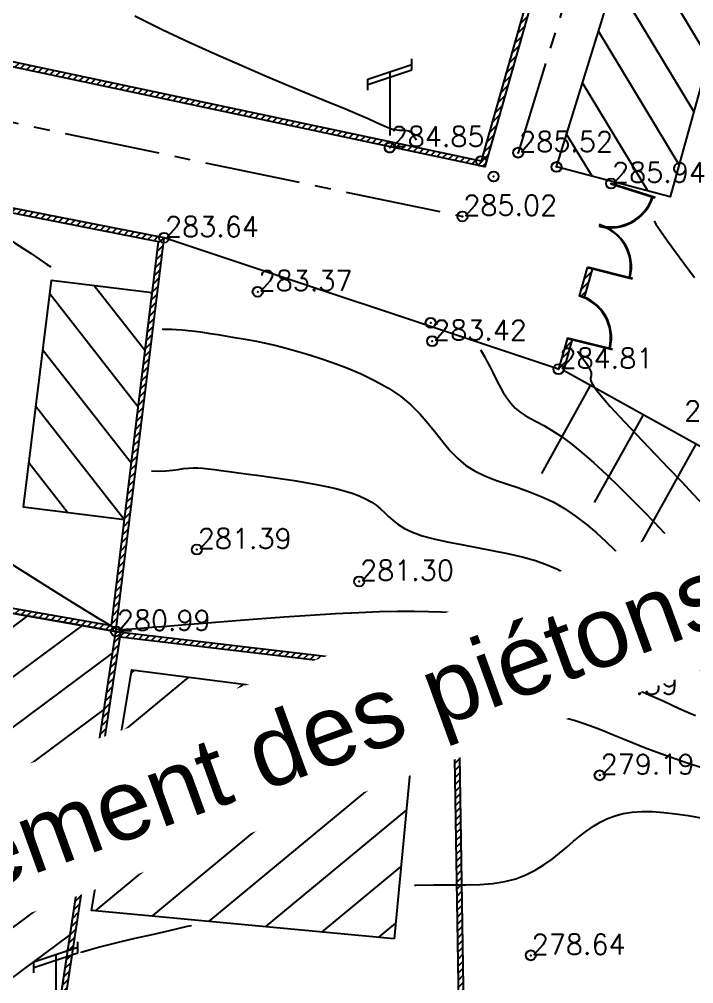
# Model space of a CAD drawing. Header units: millimetres. Extents: x 524954 to 526204, y 9523489 to 9524010.
# Drawn here: x 525845.08 to 525878.64, y 9523701.54 to 9523749.57 of the extents above; entities that cross this region are included whole.
import ezdxf
from ezdxf import colors
from ezdxf.entities.mleader import LeaderData, LeaderLine
from ezdxf.enums import TextEntityAlignment as Align
from ezdxf.math import Vec2, Vec3

# ---------------------------------------------------------------- set-up
doc = ezdxf.new("R2010")
doc.units = ezdxf.units.MM
doc.header["$PDMODE"] = 32
doc.header["$PDSIZE"] = 0.5
doc.linetypes.add('AXES2', pattern=[28.575, 19.05, -3.175, 3.175, -3.175])
doc.linetypes.add('CACHE2', pattern=[4.7625, 3.175, -1.5875])
for name, color, linetype in [('Axe_Piste', 3, 'AXES2'), ('Bati', 6, 'Continuous'), ('Bati_H', 1, 'Continuous'), ('Cloture', 7, 'Continuous'), ('CN_01_00', 3, 'Continuous'), ('CN_02_00', 4, 'Continuous'), ('CN_05_00', 6, 'Continuous'), ('CN_10_00', 1, 'Continuous'), ('ETQ PAIR', 7, 'Continuous'), ('Haut_Talus', 30, 'Continuous'), ('Murs', 1, 'Continuous'), ('Réseau_Electrique', 1, 'CACHE2'), ('Talus', 2, 'Continuous'), ('TopoAlt', 3, 'Continuous'), ('TOPOJIS', 7, 'Continuous'), ('Toponomie', 7, 'CACHE2')]:
    doc.layers.add(name, color=color, linetype=linetype)
doc.styles.add('Simplex 1.0', font='Simplex.shx', dxfattribs={"width": 0.99, "height": 1})
doc.styles.get("Standard").update_dxf_attribs({"font": 'arial.ttf'})
doc.linetypes.add('LIMITE1', pattern='A,6.35,-2.54,[133,ltypeshp.shx,S=2.54,R=0,X=-2.54,Y=0],-2.54,25.4', length=36.83)
pattern_1 = [(45, (0, 0), (-0.1767766952966, 0.1767766952966), [])]

# ---------------------------------------------------------------- blocks, each defined once
blk = doc.blocks.new('TCPOINT M')
at = {"color": 0}
blk.add_point((0, 0), dxfattribs=at)
at = {"layer": 'TopoAlt', "style": 'Simplex 1.0', "width": 0.99}
blk.add_attdef('ALT', (0.15, 0.15), '', height=1, dxfattribs=at)
blk = doc.blocks.new('e004')
at = {"color": 0}
blk.add_line((0, 3.777478), (0, 0.25), dxfattribs=at)
for points in [[(-1.096503, 3.137365), (-1.096503, 3.412949), (1.096503, 4.142007), (1.096503, 4.417591)], [(-1.096503, 2.861781), (-1.096503, 3.137365), (1.096503, 3.866423), (1.096503, 4.142007)]]:
    blk.add_lwpolyline(points, dxfattribs=at)
blk.add_circle((0, 0), 0.25, dxfattribs=at)

msp = doc.modelspace()

# ---------------------------------------------------------------- hatches: boundary and pattern name
at = {"layer": 'Bati_H'}
h = msp.add_hatch(dxfattribs=at)
h.set_pattern_fill('_U', color=256, scale=2, angle=-58.9291, style=0, pattern_type=0)
h.set_pattern_definition([(301.070916363, (0, 0), (1.7130583386, 1.0321972334), [])])
h.paths.add_polyline_path([(525923.191, 9523748.26), (525922.383, 9523745.003), (525881.585, 9523753.383), (525880.715, 9523752.455), (525877.469, 9523740.728), (525871.811, 9523742.213), (525875.508, 9523754.178), (525877.11, 9523758.739), (525878.976, 9523758.184), (525879.749, 9523762.513), (525924.55, 9523753.55), (525923.235, 9523748.249)])
h = msp.add_hatch(dxfattribs=at)
h.set_pattern_fill('_U', color=256, scale=2, angle=128.027, style=0, pattern_type=0)
h.set_pattern_definition([(128.02702112, (0, 0), (-1.5754406308, -1.2320660773), [])])
h.paths.add_polyline_path([(525850.317, 9523724.664), (525851.696, 9523735.944), (525846.657, 9523736.56), (525845.277, 9523725.281)])
h = msp.add_hatch(dxfattribs=at)
h.set_pattern_fill('_U', color=256, scale=2, angle=36.6052, style=0, pattern_type=0)
h.set_pattern_definition([(36.605189368, (0, 0), (-1.1925951699, 1.60552694176), [])])
h.paths.add_polyline_path([(525841.996, 9523700.192), (525846.931, 9523699.463), (525849.886, 9523719.086), (525840.467, 9523720.741), (525839.358, 9523713.221), (525843.822, 9523712.562)])
h = msp.add_hatch(dxfattribs=at)
h.set_pattern_fill('_U', color=256, scale=2, angle=219.6118, style=0, pattern_type=0)
h.set_pattern_definition([(219.61176844, (0, 0), (1.2751644764, -1.5407646018), [])])
h.paths.add_polyline_path([(525863.74, 9523703.772), (525848.667, 9523705.193), (525850.679, 9523717.172), (525864.77, 9523715.358), (525864.832, 9523715.352)])
at = {"layer": 'Murs'}
h = msp.add_hatch(dxfattribs=at)
h.set_pattern_fill('_U', color=256, scale=0.25, angle=45, style=0, pattern_type=0)
h.set_pattern_definition(pattern_1)
h.paths.add_polyline_path([(525874.373, 9523763.858), (525868.238, 9523742.215), (525828.739, 9523750.601), (525831.154, 9523766.338), (525831.401, 9523766.3), (525829.022, 9523750.796), (525868.061, 9523742.508), (525874.132, 9523763.926)])
h = msp.add_hatch(dxfattribs=at)
h.set_pattern_fill('_U', color=256, scale=0.25, angle=45, style=0, pattern_type=0)
h.set_pattern_definition(pattern_1)
h.paths.add_polyline_path([(525833.495, 9523742.374), (525829.981, 9523722.584), (525849.886, 9523719.086), (525852.284, 9523738.689), (525852.284, 9523738.689)])
h.paths.add_polyline_path([(525833.696, 9523742.079), (525830.271, 9523722.786), (525849.67, 9523719.377), (525852.007, 9523738.488)], flags=0)
h = msp.add_hatch(dxfattribs=at)
h.set_pattern_fill('_U', color=256, scale=0.25, angle=45, style=0, pattern_type=0)
h.set_pattern_definition(pattern_1)
h.paths.add_polyline_path([(525873.344, 9523737.199), (525872.942, 9523735.779), (525873.183, 9523735.711), (525873.584, 9523737.131)])
h = msp.add_hatch(dxfattribs=at)
h.set_pattern_fill('_U', color=256, scale=0.25, angle=45, style=0, pattern_type=0)
h.set_pattern_definition(pattern_1)
h.paths.add_polyline_path([(525872.357, 9523733.708), (525871.913, 9523732.139), (525872.154, 9523732.071), (525872.597, 9523733.64)])
h = msp.add_hatch(dxfattribs=at)
h.set_pattern_fill('_U', color=256, scale=0.25, angle=45, style=0, pattern_type=0)
h.set_pattern_definition(pattern_1)
h.paths.add_polyline_path([(525867.235, 9523697.199), (525846.894, 9523699.216), (525849.886, 9523719.086), (525866.913, 9523717.072)])
h.paths.add_polyline_path([(525866.98, 9523697.475), (525847.18, 9523699.439), (525850.097, 9523718.809), (525866.667, 9523716.85)], flags=0)

# ---------------------------------------------------------------- linework, layer by layer
at = {"layer": 'Axe_Piste', "ltscale": 0.25, "flags": 128}
for points in [[(525875.469, 9523761.025), (525869.905, 9523742.924)], [(525748.441, 9523757.841), (525768.094, 9523754.579), (525783.07, 9523752.733), (525789.498, 9523752.619), (525809.979, 9523750.73), (525834.488, 9523746.577), (525867.128, 9523739.752)]]:
    msp.add_lwpolyline(points, dxfattribs=at)
at = {"layer": 'Bati', "flags": 128}
for points in [[(525923.191, 9523748.26), (525922.383, 9523745.003), (525881.585, 9523753.383), (525880.715, 9523752.455), (525877.469, 9523740.728), (525871.811, 9523742.213), (525875.508, 9523754.178), (525875.508, 9523754.178), (525877.11, 9523758.739), (525878.976, 9523758.184), (525879.749, 9523762.513), (525924.55, 9523753.55), (525923.235, 9523748.249)], [(525850.317, 9523724.664), (525851.696, 9523735.944), (525846.657, 9523736.56), (525845.277, 9523725.281)], [(525841.996, 9523700.192), (525846.931, 9523699.463), (525849.886, 9523719.086), (525840.467, 9523720.741), (525839.358, 9523713.221), (525843.822, 9523712.562), (525843.822, 9523712.562)], [(525863.74, 9523703.772), (525848.667, 9523705.193), (525850.679, 9523717.172), (525864.77, 9523715.358), (525864.832, 9523715.352)]]:
    msp.add_lwpolyline(points, close=True, dxfattribs=at)
at = {"layer": 'Cloture', "flags": 128}
for points in [[(525874.373, 9523763.858), (525868.238, 9523742.215), (525828.739, 9523750.601), (525831.154, 9523766.338)], [(525874.132, 9523763.926), (525868.061, 9523742.508), (525829.022, 9523750.796), (525831.401, 9523766.3)], [(525874.523, 9523741.377), (525876.716, 9523740.681)], [(525874.534, 9523741.411), (525876.727, 9523740.716)], [(525873.344, 9523737.199), (525872.942, 9523735.779)], [(525873.584, 9523737.131), (525873.183, 9523735.711)], [(525873.344, 9523737.199), (525875.577, 9523736.644)], [(525873.352, 9523737.235), (525875.586, 9523736.68)], [(525872.357, 9523733.708), (525871.913, 9523732.139)], [(525872.597, 9523733.64), (525872.154, 9523732.071)], [(525872.347, 9523733.673), (525874.58, 9523733.118)], [(525872.356, 9523733.708), (525874.589, 9523733.153)]]:
    msp.add_lwpolyline(points, dxfattribs=at)
for points in [[(525833.495, 9523742.374), (525829.981, 9523722.584), (525849.886, 9523719.086), (525852.284, 9523738.689), (525852.284, 9523738.689)], [(525833.696, 9523742.079), (525830.271, 9523722.786), (525849.67, 9523719.377), (525852.007, 9523738.488)], [(525867.235, 9523697.199), (525846.894, 9523699.216), (525849.886, 9523719.086), (525866.913, 9523717.072)], [(525866.98, 9523697.475), (525847.18, 9523699.439), (525850.097, 9523718.809), (525866.667, 9523716.85)]]:
    msp.add_lwpolyline(points, close=True, dxfattribs=at)
at = {"layer": 'Cloture', "linetype": 'LIMITE1', "ltscale": 0.1, "flags": 128}
msp.add_lwpolyline([(525871.913, 9523732.139), (525852.284, 9523738.689)], dxfattribs=at)
at = {"layer": 'Cloture'}
for centre, radius, start, end in [((525874.523, 9523741.377), 2.188, 254.1059, 342.4034), ((525874.523, 9523741.377), 2.152, 254.1059, 342.4034), ((525873.352, 9523737.235), 2.152, 346.0431, 74.3406), ((525873.352, 9523737.235), 2.188, 346.0431, 74.3406), ((525872.356, 9523733.708), 2.152, 346.0431, 74.3406), ((525872.356, 9523733.708), 2.188, 346.0431, 74.3406)]:
    msp.add_arc(centre, radius, start, end, dxfattribs=at)
at = {"layer": 'CN_01_00', "flags": 128}
for points, elevation in [([(525842.02, 9523740.253), (525842.231, 9523740.123), (525843.121, 9523739.558), (525843.995, 9523738.994), (525844.845, 9523738.438), (525845.662, 9523737.897), (525846.44, 9523737.379), (525846.655, 9523737.235)], 283), ([(525852.191, 9523734.145), (525852.235, 9523734.141), (525852.443, 9523734.133), (525852.663, 9523734.128), (525852.905, 9523734.122), (525853.179, 9523734.106), (525853.489, 9523734.077), (525853.831, 9523734.035), (525854.195, 9523733.983), (525854.571, 9523733.925), (525854.951, 9523733.863), (525855.324, 9523733.799), (525855.683, 9523733.738), (525856.017, 9523733.681), (525856.321, 9523733.631), (525856.606, 9523733.584), (525856.888, 9523733.534), (525857.182, 9523733.477), (525857.503, 9523733.407), (525857.865, 9523733.321), (525858.285, 9523733.211), (525858.776, 9523733.075), (525859.349, 9523732.906), (525859.989, 9523732.705), (525860.673, 9523732.471), (525861.382, 9523732.204), (525862.095, 9523731.903), (525862.789, 9523731.568), (525863.445, 9523731.199), (525864.042, 9523730.796), (525864.564, 9523730.36), (525865.021, 9523729.902), (525865.429, 9523729.432), (525865.806, 9523728.965), (525866.165, 9523728.51), (525866.525, 9523728.082), (525866.9, 9523727.691), (525867.306, 9523727.349), (525867.757, 9523727.065), (525868.248, 9523726.828), (525868.772, 9523726.622), (525869.323, 9523726.432), (525869.892, 9523726.243), (525870.472, 9523726.041), (525871.056, 9523725.809), (525871.638, 9523725.533), (525872.208, 9523725.202), (525872.763, 9523724.826), (525873.295, 9523724.418), (525873.798, 9523723.994), (525874.266, 9523723.567), (525874.694, 9523723.152), (525875.075, 9523722.762), (525875.403, 9523722.411), (525875.675, 9523722.111), (525875.897, 9523721.857), (525876.079, 9523721.641), (525876.229, 9523721.455), (525876.357, 9523721.291), (525876.473, 9523721.14), (525876.585, 9523720.996), (525876.702, 9523720.85), (525876.833, 9523720.695), (525876.987, 9523720.53), (525877.171, 9523720.355), (525877.392, 9523720.17), (525877.658, 9523719.976), (525877.977, 9523719.772), (525878.357, 9523719.558), (525878.804, 9523719.334)], 283), ([(525844.487, 9523722.562), (525845.698, 9523721.802), (525846.787, 9523721.121), (525847.712, 9523720.544), (525848.444, 9523720.091), (525848.998, 9523719.751), (525849.398, 9523719.508), (525849.672, 9523719.346), (525849.845, 9523719.248), (525849.944, 9523719.199), (525849.993, 9523719.181), (525850.02, 9523719.179), (525850.049, 9523719.18), (525850.107, 9523719.182), (525850.217, 9523719.187), (525850.404, 9523719.199), (525850.693, 9523719.219), (525851.109, 9523719.25), (525851.676, 9523719.293), (525852.42, 9523719.352), (525853.353, 9523719.427), (525854.445, 9523719.515), (525855.654, 9523719.61), (525856.937, 9523719.708), (525858.252, 9523719.804), (525859.557, 9523719.893), (525860.811, 9523719.97), (525861.97, 9523720.03), (525863.002, 9523720.069), (525863.914, 9523720.089), (525864.721, 9523720.092), (525865.438, 9523720.081), (525866.082, 9523720.059), (525866.668, 9523720.027), (525867.211, 9523719.989), (525867.728, 9523719.947), (525868.231, 9523719.903), (525868.718, 9523719.857), (525869.183, 9523719.811), (525869.622, 9523719.764), (525870.03, 9523719.716), (525870.4, 9523719.668), (525870.729, 9523719.62), (525871.01, 9523719.571), (525871.241, 9523719.523), (525871.425, 9523719.476), (525871.569, 9523719.431), (525871.678, 9523719.387), (525871.758, 9523719.346), (525871.816, 9523719.308), (525871.856, 9523719.273), (525871.886, 9523719.242), (525871.91, 9523719.216), (525871.934, 9523719.189), (525871.963, 9523719.156), (525872.003, 9523719.112), (525872.057, 9523719.053), (525872.131, 9523718.973), (525872.23, 9523718.867), (525872.359, 9523718.729), (525872.522, 9523718.558), (525872.716, 9523718.358), (525872.936, 9523718.137), (525873.178, 9523717.903), (525873.438, 9523717.663), (525873.712, 9523717.425), (525873.995, 9523717.197), (525874.284, 9523716.986), (525874.574, 9523716.799), (525874.866, 9523716.631), (525875.163, 9523716.479), (525875.465, 9523716.338), (525875.775, 9523716.202), (525876.095, 9523716.067), (525876.425, 9523715.929), (525876.768, 9523715.781), (525877.125, 9523715.622), (525877.498, 9523715.45), (525877.889, 9523715.27), (525878.299, 9523715.082), (525878.729, 9523714.889)], 281), ([(525864.738, 9523706.441), (525864.804, 9523706.444), (525865.701, 9523706.462), (525866.53, 9523706.465), (525867.295, 9523706.468), (525867.999, 9523706.485), (525868.647, 9523706.532), (525869.242, 9523706.623), (525869.789, 9523706.768), (525870.293, 9523706.963), (525870.758, 9523707.198), (525871.188, 9523707.463), (525871.589, 9523707.748), (525871.965, 9523708.044), (525872.321, 9523708.342), (525872.662, 9523708.631), (525872.993, 9523708.904), (525873.32, 9523709.156), (525873.65, 9523709.385), (525873.989, 9523709.588), (525874.345, 9523709.762), (525874.724, 9523709.904), (525875.133, 9523710.012), (525875.578, 9523710.083), (525876.066, 9523710.115), (525876.591, 9523710.111), (525877.152, 9523710.073), (525877.741, 9523710.007), (525878.356, 9523709.914), (525878.991, 9523709.799)], 279), ([(525848.155, 9523703.101), (525848.162, 9523703.104), (525848.554, 9523703.234), (525849.014, 9523703.365), (525849.546, 9523703.5), (525850.155, 9523703.645), (525850.845, 9523703.803), (525851.621, 9523703.978), (525852.488, 9523704.176), (525853.449, 9523704.398), (525853.642, 9523704.444)], 279)]:
    msp.add_lwpolyline(points, dxfattribs=dict(at, elevation=elevation))
at = {"layer": 'CN_02_00', "flags": 128}
for points, elevation in [([(525876.664, 9523739.534), (525876.762, 9523739.37), (525876.983, 9523739.034), (525877.287, 9523738.6), (525877.682, 9523738.056), (525878.153, 9523737.42), (525878.674, 9523736.716)], 286), ([(525868.026, 9523733.103), (525868.105, 9523732.981), (525868.225, 9523732.778), (525868.353, 9523732.543), (525868.49, 9523732.273), (525868.638, 9523731.975), (525868.796, 9523731.66), (525868.966, 9523731.339), (525869.147, 9523731.022), (525869.34, 9523730.72), (525869.545, 9523730.444), (525869.763, 9523730.204), (525869.996, 9523730.007), (525870.247, 9523729.839), (525870.524, 9523729.682), (525870.833, 9523729.52), (525871.18, 9523729.334), (525871.571, 9523729.106), (525872.012, 9523728.819), (525872.51, 9523728.454), (525873.066, 9523728.001), (525873.667, 9523727.475), (525874.294, 9523726.898), (525874.927, 9523726.29), (525875.549, 9523725.675), (525876.142, 9523725.073), (525876.685, 9523724.506), (525877.161, 9523723.996), (525877.557, 9523723.559), (525877.878, 9523723.192), (525878.136, 9523722.884), (525878.342, 9523722.626), (525878.508, 9523722.41), (525878.644, 9523722.224)], 284), ([(525851.654, 9523727.088), (525851.994, 9523727.064), (525852.369, 9523727.073), (525852.699, 9523727.106), (525852.992, 9523727.15), (525853.256, 9523727.191), (525853.501, 9523727.217), (525853.736, 9523727.229), (525853.971, 9523727.226), (525854.218, 9523727.21), (525854.486, 9523727.183), (525854.786, 9523727.146), (525855.129, 9523727.1), (525855.525, 9523727.046), (525855.98, 9523726.985), (525856.486, 9523726.919), (525857.029, 9523726.847), (525857.598, 9523726.769), (525858.178, 9523726.686), (525858.757, 9523726.598), (525859.323, 9523726.505), (525859.862, 9523726.407), (525860.364, 9523726.306), (525860.827, 9523726.199), (525861.252, 9523726.085), (525861.64, 9523725.963), (525861.991, 9523725.832), (525862.307, 9523725.691), (525862.588, 9523725.537), (525862.835, 9523725.371), (525863.052, 9523725.192), (525863.253, 9523725.001), (525863.456, 9523724.804), (525863.679, 9523724.605), (525863.94, 9523724.406), (525864.255, 9523724.212), (525864.643, 9523724.026), (525865.121, 9523723.852), (525865.701, 9523723.694), (525866.364, 9523723.546), (525867.087, 9523723.404), (525867.847, 9523723.264), (525868.618, 9523723.119), (525869.378, 9523722.965), (525870.101, 9523722.798), (525870.765, 9523722.611), (525871.35, 9523722.402), (525871.858, 9523722.176), (525872.295, 9523721.939), (525872.668, 9523721.698), (525872.983, 9523721.46), (525873.246, 9523721.231), (525873.464, 9523721.017), (525873.644, 9523720.827), (525873.792, 9523720.664), (525873.916, 9523720.523), (525874.021, 9523720.398), (525874.116, 9523720.284), (525874.207, 9523720.172), (525874.302, 9523720.057), (525874.407, 9523719.931), (525874.531, 9523719.79), (525874.678, 9523719.626), (525874.856, 9523719.442), (525875.07, 9523719.24), (525875.324, 9523719.023), (525875.624, 9523718.794), (525875.976, 9523718.554), (525876.384, 9523718.307), (525876.854, 9523718.055), (525877.388, 9523717.801), (525877.969, 9523717.549), (525878.581, 9523717.302), (525879.203, 9523717.063)], 282)]:
    msp.add_lwpolyline(points, dxfattribs=dict(at, elevation=elevation))
at = {"layer": 'CN_05_00', "elevation": 285, "flags": 128}
for points in [[(525850.822, 9523749.735), (525852.182, 9523749.066), (525853.535, 9523748.427), (525854.863, 9523747.824), (525856.148, 9523747.259), (525857.371, 9523746.736), (525858.515, 9523746.258), (525859.559, 9523745.826), (525860.487, 9523745.446), (525861.28, 9523745.119), (525861.924, 9523744.847), (525862.434, 9523744.626), (525862.829, 9523744.451), (525863.128, 9523744.317), (525863.351, 9523744.217), (525863.516, 9523744.147), (525863.643, 9523744.1), (525863.752, 9523744.072), (525863.858, 9523744.058), (525863.964, 9523744.053), (525864.068, 9523744.052), (525864.169, 9523744.051), (525864.267, 9523744.047), (525864.359, 9523744.035), (525864.446, 9523744.01), (525864.525, 9523743.969), (525864.596, 9523743.909), (525864.66, 9523743.832), (525864.72, 9523743.743), (525864.777, 9523743.645), (525864.832, 9523743.546)], [(525872.852, 9523733.036), (525872.944, 9523732.918), (525873.062, 9523732.763), (525873.172, 9523732.612), (525873.271, 9523732.47), (525873.356, 9523732.341), (525873.423, 9523732.23), (525873.473, 9523732.135), (525873.508, 9523732.054), (525873.53, 9523731.984), (525873.54, 9523731.923), (525873.541, 9523731.869), (525873.534, 9523731.819), (525873.521, 9523731.77), (525873.505, 9523731.72), (525873.5, 9523731.656), (525873.519, 9523731.567), (525873.578, 9523731.439), (525873.689, 9523731.26), (525873.868, 9523731.018), (525874.128, 9523730.7), (525874.485, 9523730.292), (525874.946, 9523729.789), (525875.492, 9523729.208), (525876.098, 9523728.571), (525876.739, 9523727.901), (525877.39, 9523727.22), (525878.025, 9523726.553), (525878.62, 9523725.922), (525879.149, 9523725.349)]]:
    msp.add_lwpolyline(points, dxfattribs=at)
at = {"layer": 'CN_10_00', "elevation": 280, "flags": 128}
msp.add_lwpolyline([(525865.262, 9523714.393), (525865.441, 9523714.427), (525865.745, 9523714.478), (525866.008, 9523714.513), (525866.25, 9523714.535), (525866.475, 9523714.547), (525866.685, 9523714.554), (525866.883, 9523714.561), (525867.07, 9523714.572), (525867.249, 9523714.591), (525867.422, 9523714.623), (525867.589, 9523714.673), (525867.755, 9523714.742), (525867.925, 9523714.825), (525868.106, 9523714.917), (525868.305, 9523715.009), (525868.528, 9523715.095), (525868.782, 9523715.168), (525869.075, 9523715.221), (525869.412, 9523715.246), (525869.798, 9523715.24), (525870.227, 9523715.202), (525870.689, 9523715.137), (525871.175, 9523715.046), (525871.677, 9523714.934), (525872.185, 9523714.803), (525872.69, 9523714.656), (525873.183, 9523714.496), (525873.658, 9523714.326), (525874.126, 9523714.146), (525874.6, 9523713.955), (525875.093, 9523713.752), (525875.619, 9523713.537), (525876.19, 9523713.309), (525876.821, 9523713.068), (525877.524, 9523712.814), (525878.307, 9523712.545), (525879.152, 9523712.267)], dxfattribs=at)
at = {"layer": 'Haut_Talus', "flags": 128}
msp.add_lwpolyline([(525967.078, 9523715.393), (525957.192, 9523708.253), (525951.507, 9523706.558), (525940.086, 9523708.234), (525936.511, 9523709.489), (525930.217, 9523713.237), (525920.65, 9523712.519), (525913.717, 9523714.747), (525902.983, 9523716.877), (525892.035, 9523719.553), (525886.205, 9523722.816), (525884.458, 9523724.15), (525882.759, 9523726.185), (525872.154, 9523732.071)], dxfattribs=at)
at = {"layer": 'Talus'}
for p, q in [((525873.495, 9523731.327), (525871.069, 9523726.955)), ((525876.118, 9523729.871), (525873.692, 9523725.499)), ((525878.741, 9523728.415), (525871.462, 9523715.3))]:
    msp.add_line(p, q, dxfattribs=at)

# ---------------------------------------------------------------- block references
at = {"layer": 'Réseau_Electrique'}
for p in [(525863.512, 9523743.178), (525846.894, 9523699.216)]:
    msp.add_blockref('e004', p, dxfattribs=at)
at = {"layer": 'TOPOJIS'}
ref = msp.add_blockref('TCPOINT M', (525863.512, 9523743.178, 284.85), dxfattribs=at)
ref.add_attrib('ALT', '284.85', (525863.562, 9523743.228, 284.85), dxfattribs={"layer": 'TopoAlt', "height": 1, "style": 'Simplex 1.0', "width": 0.99})
ref = msp.add_blockref('TCPOINT M', (525869.905, 9523742.924, 285.52), dxfattribs=at)
ref.add_attrib('ALT', '285.52', (525869.955, 9523742.974, 285.52), dxfattribs={"layer": 'TopoAlt', "height": 1, "style": 'Simplex 1.0', "width": 0.99})
for p in [(525868.057, 9523742.507, 285.16), (525871.811, 9523742.213, 285.84), (525868.683, 9523741.736, 285.08), (525865.55, 9523734.457, 283.64), (525866.913, 9523717.072, 280.27)]:
    msp.add_blockref('TCPOINT M', p, dxfattribs=at)
ref = msp.add_blockref('TCPOINT M', (525874.527, 9523741.391, 285.94), dxfattribs=at)
ref.add_attrib('ALT', '285.94', (525874.577, 9523741.441, 285.94), dxfattribs={"layer": 'TopoAlt', "height": 1, "style": 'Simplex 1.0', "width": 0.99})
ref = msp.add_blockref('TCPOINT M', (525867.128, 9523739.752, 285.02), dxfattribs=at)
ref.add_attrib('ALT', '285.02', (525867.178, 9523739.802, 285.02), dxfattribs={"layer": 'TopoAlt', "height": 1, "style": 'Simplex 1.0', "width": 0.99})
ref = msp.add_blockref('TCPOINT M', (525852.284, 9523738.689, 283.64), dxfattribs=at)
ref.add_attrib('ALT', '283.64', (525852.334, 9523738.739, 283.64), dxfattribs={"layer": 'TopoAlt', "height": 1, "style": 'Simplex 1.0', "width": 0.99})
ref = msp.add_blockref('TCPOINT M', (525856.942, 9523735.999, 283.37), dxfattribs=at)
ref.add_attrib('ALT', '283.37', (525856.992, 9523736.049, 283.37), dxfattribs={"layer": 'TopoAlt', "height": 1, "style": 'Simplex 1.0', "width": 0.99})
ref = msp.add_blockref('TCPOINT M', (525865.622, 9523733.536, 283.42), dxfattribs=at)
ref.add_attrib('ALT', '283.42', (525865.672, 9523733.586, 283.42), dxfattribs={"layer": 'TopoAlt', "height": 1, "style": 'Simplex 1.0', "width": 0.99})
ref = msp.add_blockref('TCPOINT M', (525871.913, 9523732.139, 284.81), dxfattribs=at)
ref.add_attrib('ALT', '284.81', (525871.963, 9523732.189, 284.81), dxfattribs={"layer": 'TopoAlt', "height": 1, "style": 'Simplex 1.0', "width": 0.99})
ref = msp.add_blockref('TCPOINT M', (525883.832, 9523729.52, 286.18), dxfattribs=at)
ref.add_attrib('ALT', '286.18', dxfattribs={"layer": 'TopoAlt', "height": 1, "style": 'Simplex 1.0', "width": 0.99}).set_placement((525882.832, 9523729.57, 286.18), align=Align.RIGHT)
ref = msp.add_blockref('TCPOINT M', (525853.915, 9523723.157, 281.39), dxfattribs=at)
ref.add_attrib('ALT', '281.39', (525853.965, 9523723.207, 281.39), dxfattribs={"layer": 'TopoAlt', "height": 1, "style": 'Simplex 1.0', "width": 0.99})
ref = msp.add_blockref('TCPOINT M', (525861.991, 9523721.574, 281.3), dxfattribs=at)
ref.add_attrib('ALT', '281.30', (525862.041, 9523721.624, 281.3), dxfattribs={"layer": 'TopoAlt', "height": 1, "style": 'Simplex 1.0', "width": 0.99})
ref = msp.add_blockref('TCPOINT M', (525849.886, 9523719.086, 280.99), dxfattribs=at)
ref.add_attrib('ALT', '280.99', (525849.936, 9523719.136, 280.99), dxfattribs={"layer": 'TopoAlt', "height": 1, "style": 'Simplex 1.0', "width": 0.99})
ref = msp.add_blockref('TCPOINT M', (525871.552, 9523718.941, 280.81), dxfattribs=at)
ref.add_attrib('ALT', '280.81', (525871.602, 9523718.991, 280.81), dxfattribs={"layer": 'TopoAlt', "height": 1, "style": 'Simplex 1.0', "width": 0.99})
ref = msp.add_blockref('TCPOINT M', (525866.974, 9523716.976, 280.3), dxfattribs=at)
ref.add_attrib('ALT', '280.30', (525867.024, 9523717.026, 280.3), dxfattribs={"layer": 'TopoAlt', "height": 1, "style": 'Simplex 1.0', "width": 0.99})
ref = msp.add_blockref('TCPOINT M', (525873.14, 9523715.89, 280.39), dxfattribs=at)
ref.add_attrib('ALT', '280.39', (525873.19, 9523715.94, 280.39), dxfattribs={"layer": 'TopoAlt', "height": 1, "style": 'Simplex 1.0', "width": 0.99})
ref = msp.add_blockref('TCPOINT M', (525873.96, 9523711.918, 279.19), dxfattribs=at)
ref.add_attrib('ALT', '279.19', (525874.01, 9523711.968, 279.19), dxfattribs={"layer": 'TopoAlt', "height": 1, "style": 'Simplex 1.0', "width": 0.99})
ref = msp.add_blockref('TCPOINT M', (525870.529, 9523702.953, 278.64), dxfattribs=at)
ref.add_attrib('ALT', '278.64', (525870.579, 9523703.003, 278.64), dxfattribs={"layer": 'TopoAlt', "height": 1, "style": 'Simplex 1.0', "width": 0.99})

# ---------------------------------------------------------------- texts
at = {"layer": 'Toponomie', "insert": (525835.589, 9523711.787), "char_height": 1.5, "width": 42.68298, "attachment_point": 1}
msp.add_mtext('\\pxqc;R + 1 ', dxfattribs=at)

# ---------------------------------------------------------------- next in the draw order: leaders
at = {"layer": 'ETQ PAIR'}
ml = msp.add_multileader_mtext('Standard', dxfattribs=at)
ml.set_content('Cheminement des piétons', color=256)
ml.set_leader_properties()
ml.build(insert=Vec2(0, 0))
ml.multileader.update_dxf_attribs({"has_text_frame": 1, "dogleg_length": 2.5, "arrow_head_size": 3.5})
ctx = ml.context
ctx.base_point, ctx.char_height, ctx.arrow_head_size, ctx.landing_gap_size, ctx.plane_origin, ctx.plane_x_axis, ctx.plane_y_axis = Vec3(525826.318, 9523701.272), 3.5, 3.5, 0.8, Vec3(525997.151, 9523585.717), Vec3(0.940159, 0.340735), Vec3(-0.340735, 0.940159)
ctx.text_align_type = 1
notes = []
notes.append((ctx, [(0, (1, 1, 0), (525883.172, 9523721.877), (-0.940159, -0.340735), 2.5, [(1, [(525926.36, 9523709.377), (525955.549, 9523709.392)], 0, [])])]))
ctx.mtext.insert, ctx.mtext.text_direction, ctx.mtext.rotation, ctx.mtext.alignment, ctx.mtext.flow_direction = Vec3(525852.808, 9523713.251), Vec3(0.940159, 0.340735), 0.347698, 2, 5
ctx.mtext.has_bg_fill, ctx.mtext.bg_color, ctx.mtext.bg_scale_factor, ctx.mtext.bg_transparency, ctx.mtext.use_window_bg_color = 1, -1027028792, 1.5, 0, 1
for ctx, leaders in notes:
    for number, flags, end, landing, length, lines in leaders:
        leader = LeaderData()
        leader.index, (leader.has_last_leader_line, leader.has_dogleg_vector, leader.attachment_direction) = number, flags
        leader.last_leader_point, leader.dogleg_vector, leader.dogleg_length = Vec3(end), Vec3(landing), length
        for number, points, colour, breaks in lines:
            line = LeaderLine()
            line.index, line.vertices, line.color, line.breaks = number, Vec3.list(points), colors.encode_raw_color(colour), breaks
            leader.lines.append(line)
        ctx.leaders.append(leader)

doc.saveas('drawing.dxf')
